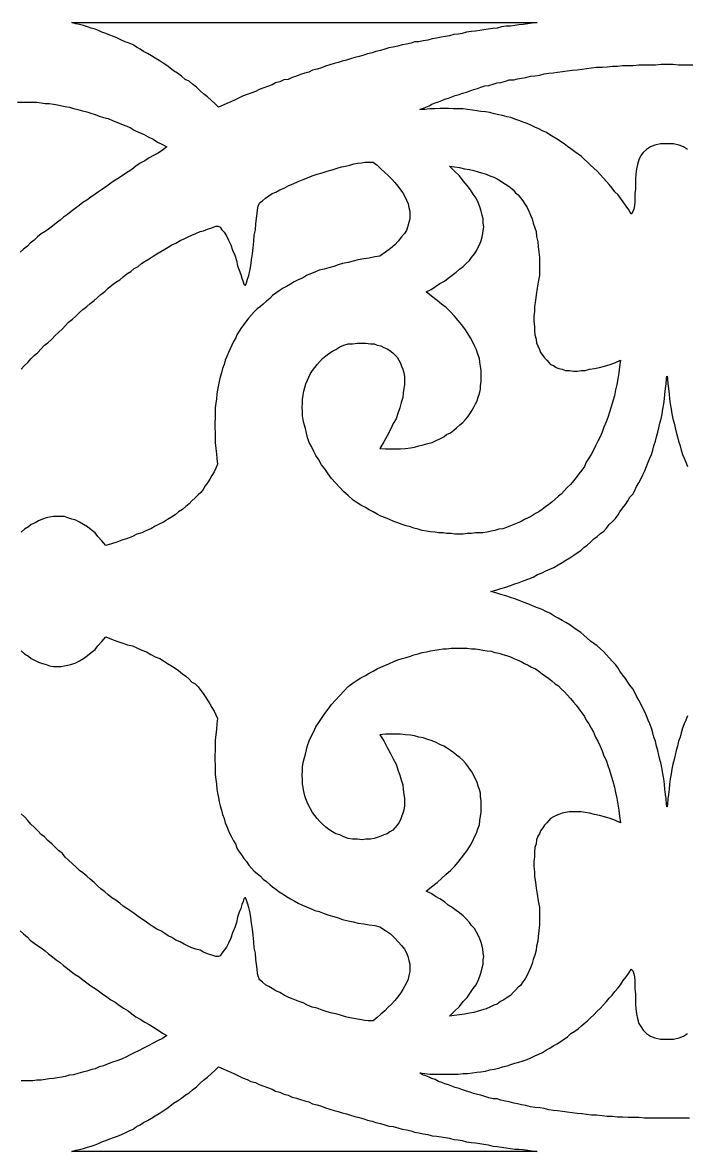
# Model space of a CAD drawing. Extents: x -372 to 372, y -358 to 358.
# Drawn here: x -201.5 to -160.5, y 227.8 to 297.5 of the extents above; entities that cross this region are included whole.
import ezdxf

# ---------------------------------------------------------------- set-up
doc = ezdxf.new("R2010")
doc.units = 0
doc.layers.add('LAYER_1', color=18, linetype='CONTINUOUS')

msp = doc.modelspace()

# ---------------------------------------------------------------- linework, layer by layer
at = {"layer": 'LAYER_1'}
for points in [[(-170.043, 297.431), (-170.318, 297.394), (-170.592, 297.357), (-170.867, 297.32), (-171.107, 297.282), (-171.382, 297.245), (-171.657, 297.245), (-171.931, 297.208), (-172.206, 297.133), (-172.48, 297.096), (-172.755, 297.059), (-173.03, 297.022), (-173.27, 296.984), (-173.545, 296.947), (-173.819, 296.91), (-174.094, 296.872), (-174.368, 296.798), (-174.609, 296.761), (-174.883, 296.723), (-175.158, 296.649), (-175.398, 296.612), (-175.673, 296.574), (-175.948, 296.5), (-176.222, 296.463), (-176.497, 296.388), (-176.771, 296.351), (-177.046, 296.276), (-177.321, 296.276), (-177.527, 296.202), (-177.801, 296.127), (-178.076, 296.09), (-178.35, 296.015), (-178.625, 295.941), (-178.9, 295.904), (-179.14, 295.829), (-179.415, 295.755), (-179.689, 295.68), (-179.929, 295.606), (-180.204, 295.531), (-180.444, 295.456), (-180.719, 295.382), (-180.994, 295.307), (-181.268, 295.233), (-181.508, 295.158), (-181.783, 295.084), (-182.023, 295.009), (-182.264, 294.935), (-182.538, 294.86), (-182.813, 294.786), (-183.053, 294.674), (-183.328, 294.599), (-183.602, 294.525), (-183.843, 294.413), (-184.083, 294.339), (-184.358, 294.264), (-184.598, 294.152), (-184.873, 294.078), (-185.113, 293.966), (-185.387, 293.929), (-185.628, 293.817), (-185.902, 293.742), (-186.108, 293.631), (-186.383, 293.519), (-186.623, 293.444), (-186.898, 293.332), (-187.138, 293.221), (-187.413, 293.109), (-187.653, 293.034), (-187.928, 292.923), (-188.168, 292.811), (-188.374, 292.699), (-188.649, 292.587), (-188.889, 292.475), (-189.129, 292.364), (-189.404, 292.252), (-189.644, 292.475), (-189.85, 292.662), (-190.09, 292.885), (-190.331, 293.072), (-190.537, 293.258), (-190.777, 293.482), (-191.017, 293.668), (-191.223, 293.854), (-191.463, 293.966), (-191.704, 294.152), (-191.944, 294.339), (-192.184, 294.488), (-192.425, 294.674), (-192.596, 294.823), (-192.836, 294.972), (-193.077, 295.121), (-193.317, 295.27), (-193.557, 295.419), (-193.798, 295.568), (-194.038, 295.68), (-194.244, 295.829), (-194.484, 295.941), (-194.69, 296.09), (-194.93, 296.202), (-195.171, 296.276), (-195.411, 296.388), (-195.651, 296.5), (-195.892, 296.612), (-196.132, 296.686), (-196.372, 296.798), (-196.612, 296.872), (-196.818, 296.984), (-197.024, 297.059), (-197.265, 297.133), (-197.505, 297.208), (-197.745, 297.282), (-197.985, 297.357), (-198.226, 297.394), (-198.466, 297.468), (-169.739, 297.468)], [(-174.849, 288.563), (-174.54, 288.526), (-174.231, 288.451), (-173.922, 288.414), (-173.648, 288.339), (-173.373, 288.265), (-173.167, 288.19), (-172.892, 288.116), (-172.652, 288.004), (-172.412, 287.929), (-172.206, 287.818), (-172, 287.706), (-171.794, 287.557), (-171.588, 287.445), (-171.382, 287.296), (-171.21, 287.147), (-171.073, 286.961), (-170.901, 286.849), (-170.764, 286.662), (-170.627, 286.476), (-170.489, 286.253), (-170.352, 286.066), (-170.249, 285.843), (-170.146, 285.582), (-170.043, 285.358), (-169.975, 285.097), (-169.872, 284.799), (-169.803, 284.576), (-169.769, 284.278), (-169.7, 283.942), (-169.666, 283.644), (-169.631, 283.309), (-169.597, 282.973), (-169.597, 282.601), (-169.597, 282.265), (-169.597, 281.855), (-169.666, 281.446), (-169.734, 281.073), (-169.803, 280.663), (-169.837, 280.328), (-169.906, 279.955), (-169.906, 279.657), (-169.94, 279.322), (-169.94, 279.023), (-169.906, 278.725), (-169.906, 278.465), (-169.872, 278.204), (-169.803, 277.943), (-169.769, 277.719), (-169.7, 277.533), (-169.597, 277.309), (-169.528, 277.123), (-169.391, 276.937), (-169.288, 276.788), (-169.151, 276.639), (-169.013, 276.49), (-168.91, 276.378), (-168.739, 276.303), (-168.567, 276.191), (-168.396, 276.117), (-168.19, 276.08), (-167.984, 276.005), (-167.743, 276.005), (-167.503, 275.968), (-167.263, 275.968), (-167.022, 276.005), (-166.782, 276.005), (-166.508, 276.08), (-166.199, 276.117), (-165.89, 276.191), (-165.581, 276.266), (-165.237, 276.378), (-164.894, 276.49), (-164.585, 276.639), (-164.654, 276.229), (-164.688, 275.856), (-164.757, 275.483), (-164.826, 275.148), (-164.894, 274.813), (-164.963, 274.44), (-165.066, 274.105), (-165.169, 273.769), (-165.272, 273.434), (-165.375, 273.099), (-165.478, 272.838), (-165.615, 272.502), (-165.718, 272.204), (-165.855, 271.906), (-165.993, 271.645), (-166.13, 271.347), (-166.267, 271.086), (-166.405, 270.826), (-166.542, 270.602), (-166.714, 270.341), (-166.817, 270.08), (-166.988, 269.857), (-167.16, 269.633), (-167.331, 269.41), (-167.503, 269.186), (-167.675, 268.962), (-167.881, 268.776), (-168.052, 268.59), (-168.258, 268.366), (-168.43, 268.254), (-168.636, 268.068), (-168.842, 267.882), (-169.013, 267.733), (-169.219, 267.584), (-169.425, 267.435), (-169.631, 267.286), (-169.837, 267.174), (-170.078, 267.025), (-170.284, 266.913), (-170.524, 266.801), (-170.73, 266.689), (-170.97, 266.578), (-171.176, 266.503), (-171.382, 266.429), (-171.622, 266.317), (-171.863, 266.242), (-172.103, 266.205), (-172.343, 266.13), (-172.583, 266.093), (-172.824, 266.019), (-173.098, 265.981), (-173.545, 265.981), (-173.785, 265.944), (-174.06, 265.944), (-174.3, 265.907), (-174.815, 265.907), (-175.055, 265.944), (-175.33, 265.944), (-175.536, 265.981), (-175.81, 265.981), (-176.05, 266.019), (-176.325, 266.056), (-176.565, 266.093), (-176.84, 266.13), (-177.08, 266.205), (-177.355, 266.28), (-177.561, 266.354), (-177.835, 266.429), (-178.076, 266.503), (-178.35, 266.615), (-178.591, 266.689), (-178.865, 266.801), (-179.106, 266.913), (-179.38, 267.025), (-179.621, 267.137), (-179.861, 267.286), (-180.101, 267.397), (-180.341, 267.546), (-180.616, 267.696), (-180.856, 267.845), (-181.097, 267.994), (-181.406, 268.292), (-181.68, 268.515), (-181.92, 268.776), (-182.195, 269.074), (-182.435, 269.335), (-182.641, 269.633), (-182.847, 269.931), (-183.053, 270.192), (-183.225, 270.49), (-183.396, 270.751), (-183.534, 271.012), (-183.671, 271.31), (-183.808, 271.571), (-183.911, 271.869), (-183.98, 272.13), (-184.049, 272.428), (-184.117, 272.689), (-184.186, 272.95), (-184.22, 273.21), (-184.22, 273.471), (-184.255, 273.732), (-184.22, 273.993), (-184.22, 274.217), (-184.186, 274.477), (-184.152, 274.738), (-184.083, 274.962), (-184.014, 275.185), (-183.946, 275.372), (-183.843, 275.595), (-183.74, 275.819), (-183.602, 276.005), (-183.465, 276.191), (-183.328, 276.378), (-183.156, 276.564), (-182.985, 276.75), (-182.779, 276.899), (-182.607, 277.049), (-182.367, 277.198), (-182.161, 277.309), (-181.92, 277.458), (-181.68, 277.57), (-181.406, 277.645), (-181.131, 277.645), (-180.822, 277.682), (-180.307, 277.682), (-180.032, 277.645), (-179.792, 277.645), (-179.621, 277.57), (-179.38, 277.533), (-179.209, 277.421), (-179.003, 277.347), (-178.831, 277.235), (-178.659, 277.086), (-178.522, 276.974), (-178.385, 276.825), (-178.282, 276.639), (-178.179, 276.452), (-178.11, 276.266), (-178.041, 276.08), (-177.973, 275.856), (-177.938, 275.633), (-177.938, 275.372), (-177.938, 275.148), (-177.973, 274.887), (-178.007, 274.626), (-178.041, 274.328), (-178.144, 274.03), (-178.213, 273.695), (-178.35, 273.359), (-178.453, 273.024), (-178.625, 272.726), (-178.797, 272.353), (-179.003, 271.981), (-179.209, 271.608), (-179.449, 271.198), (-179.106, 271.161), (-178.179, 271.161), (-177.87, 271.198), (-177.561, 271.236), (-177.321, 271.273), (-177.046, 271.347), (-176.771, 271.422), (-176.497, 271.496), (-176.222, 271.571), (-175.982, 271.683), (-175.742, 271.794), (-175.501, 271.906), (-175.33, 272.055), (-175.089, 272.167), (-174.883, 272.316), (-174.712, 272.465), (-174.506, 272.651), (-174.334, 272.801), (-174.162, 272.987), (-174.025, 273.136), (-173.888, 273.322), (-173.751, 273.546), (-173.648, 273.732), (-173.545, 273.956), (-173.442, 274.142), (-173.373, 274.366), (-173.304, 274.589), (-173.236, 274.85), (-173.236, 275.074), (-173.201, 275.297), (-173.201, 275.521), (-173.201, 275.744), (-173.201, 276.005), (-173.236, 276.266), (-173.27, 276.527), (-173.304, 276.75), (-173.407, 277.011), (-173.476, 277.272), (-173.613, 277.533), (-173.716, 277.757), (-173.854, 278.017), (-174.025, 278.278), (-174.197, 278.576), (-174.403, 278.837), (-174.609, 279.098), (-174.849, 279.359), (-175.089, 279.62), (-175.364, 279.881), (-175.639, 280.104), (-175.913, 280.328), (-176.256, 280.589), (-176.6, 280.849), (-176.291, 280.998), (-176.016, 281.185), (-175.742, 281.371), (-175.467, 281.52), (-175.227, 281.706), (-174.986, 281.893), (-174.746, 282.079), (-174.54, 282.265), (-174.3, 282.414), (-174.128, 282.601), (-173.922, 282.787), (-173.785, 282.973), (-173.613, 283.197), (-173.476, 283.383), (-173.373, 283.607), (-173.27, 283.793), (-173.201, 284.017), (-173.133, 284.24), (-173.098, 284.464), (-173.064, 284.65), (-173.03, 284.874), (-173.064, 285.097), (-173.064, 285.358), (-173.133, 285.582), (-173.201, 285.843), (-173.27, 286.103), (-173.373, 286.364), (-173.51, 286.625), (-173.682, 286.886), (-173.854, 287.147), (-174.06, 287.408), (-174.3, 287.706), (-174.54, 288.004), (-174.849, 288.302), (-175.158, 288.6)], [(-173.785, 258.827), (-173.545, 258.827), (-173.304, 258.79), (-173.098, 258.752), (-172.824, 258.715), (-172.583, 258.678), (-172.343, 258.603), (-172.103, 258.566), (-171.863, 258.492), (-171.622, 258.417), (-171.382, 258.342), (-171.176, 258.231), (-170.97, 258.156), (-170.73, 258.044), (-170.524, 257.933), (-170.284, 257.821), (-170.078, 257.709), (-169.837, 257.597), (-169.631, 257.448), (-169.425, 257.299), (-169.219, 257.15), (-169.013, 257.001), (-168.842, 256.852), (-168.636, 256.666), (-168.43, 256.554), (-168.258, 256.368), (-168.052, 256.181), (-167.881, 255.995), (-167.675, 255.771), (-167.503, 255.548), (-167.331, 255.361), (-167.16, 255.138), (-166.988, 254.877), (-166.817, 254.653), (-166.714, 254.43), (-166.542, 254.206), (-166.405, 253.945), (-166.267, 253.685), (-166.13, 253.386), (-165.993, 253.126), (-165.855, 252.828), (-165.718, 252.529), (-165.615, 252.231), (-165.478, 251.971), (-165.375, 251.635), (-165.272, 251.337), (-165.169, 251.002), (-165.066, 250.666), (-164.963, 250.294), (-164.894, 249.958), (-164.826, 249.623), (-164.757, 249.25), (-164.688, 248.878), (-164.654, 248.505), (-164.585, 248.095), (-164.894, 248.244), (-165.237, 248.356), (-165.581, 248.468), (-165.89, 248.542), (-166.199, 248.617), (-166.508, 248.691), (-166.782, 248.729), (-167.022, 248.766), (-167.743, 248.766), (-167.984, 248.729), (-168.19, 248.691), (-168.396, 248.617), (-168.567, 248.542), (-168.739, 248.468), (-168.91, 248.356), (-169.013, 248.244), (-169.151, 248.095), (-169.288, 247.946), (-169.391, 247.797), (-169.528, 247.611), (-169.597, 247.424), (-169.7, 247.275), (-169.769, 247.052), (-169.803, 246.791), (-169.872, 246.567), (-169.906, 246.307), (-169.906, 246.008), (-169.94, 245.71), (-169.94, 245.412), (-169.906, 245.077), (-169.906, 244.779), (-169.837, 244.443), (-169.803, 244.071), (-169.734, 243.698), (-169.666, 243.288), (-169.597, 242.878), (-169.597, 242.543), (-169.597, 242.17), (-169.597, 241.798), (-169.631, 241.425), (-169.666, 241.09), (-169.7, 240.792), (-169.769, 240.493), (-169.803, 240.233), (-169.872, 239.935), (-169.975, 239.674), (-170.043, 239.413), (-170.146, 239.152), (-170.249, 238.928), (-170.352, 238.705), (-170.489, 238.481), (-170.627, 238.295), (-170.764, 238.071), (-170.901, 237.96), (-171.073, 237.773), (-171.21, 237.624), (-171.382, 237.438), (-171.588, 237.326), (-171.794, 237.177), (-172, 237.065), (-172.206, 236.916), (-172.412, 236.842), (-172.652, 236.73), (-172.892, 236.618), (-173.167, 236.544), (-173.373, 236.469), (-173.648, 236.395), (-173.922, 236.357), (-174.231, 236.283), (-174.54, 236.245), (-174.849, 236.208), (-175.158, 236.171), (-174.849, 236.469), (-174.54, 236.767), (-174.3, 237.065), (-174.06, 237.326), (-173.854, 237.624), (-173.682, 237.885), (-173.51, 238.109), (-173.373, 238.369), (-173.27, 238.63), (-173.201, 238.891), (-173.133, 239.152), (-173.064, 239.376), (-173.064, 239.636), (-173.03, 239.86), (-173.064, 240.084), (-173.098, 240.307), (-173.133, 240.493), (-173.201, 240.717), (-173.27, 240.941), (-173.373, 241.164), (-173.476, 241.351), (-173.613, 241.574), (-173.785, 241.76), (-173.922, 241.947), (-174.128, 242.17), (-174.3, 242.357), (-174.54, 242.543), (-174.746, 242.692), (-174.986, 242.878), (-175.227, 243.027), (-175.467, 243.214), (-175.742, 243.4), (-176.016, 243.549), (-176.291, 243.735), (-176.6, 243.884), (-176.256, 244.145), (-175.913, 244.406), (-175.639, 244.667), (-175.364, 244.928), (-175.089, 245.151), (-174.849, 245.412), (-174.609, 245.673), (-174.403, 245.934), (-174.197, 246.195), (-174.025, 246.456), (-173.854, 246.716), (-173.716, 246.977), (-173.613, 247.238), (-173.476, 247.462), (-173.407, 247.723), (-173.304, 247.983), (-173.27, 248.244), (-173.236, 248.505), (-173.201, 248.729), (-173.201, 248.989), (-173.201, 249.25), (-173.201, 249.474), (-173.236, 249.697), (-173.236, 249.921), (-173.304, 250.145), (-173.373, 250.368), (-173.442, 250.592), (-173.545, 250.815), (-173.648, 251.002), (-173.751, 251.225), (-173.888, 251.412), (-174.025, 251.598), (-174.162, 251.784), (-174.334, 251.971), (-174.506, 252.12), (-174.712, 252.269), (-174.883, 252.418), (-175.089, 252.567), (-175.33, 252.716), (-175.501, 252.828), (-175.742, 252.939), (-175.982, 253.051), (-176.222, 253.163), (-176.497, 253.237), (-176.771, 253.349), (-177.046, 253.386), (-177.321, 253.461), (-177.561, 253.498), (-177.87, 253.536), (-178.179, 253.573), (-179.106, 253.573), (-179.449, 253.536), (-179.209, 253.163), (-179.003, 252.753), (-178.797, 252.38), (-178.625, 252.045), (-178.453, 251.71), (-178.35, 251.374), (-178.213, 251.039), (-178.144, 250.741), (-178.041, 250.443), (-178.007, 250.145), (-177.973, 249.847), (-177.938, 249.623), (-177.938, 249.362), (-177.938, 249.139), (-177.973, 248.878), (-178.041, 248.691), (-178.11, 248.468), (-178.179, 248.281), (-178.282, 248.095), (-178.385, 247.946), (-178.522, 247.797), (-178.659, 247.648), (-178.831, 247.536), (-179.003, 247.424), (-179.209, 247.35), (-179.38, 247.275), (-179.621, 247.201), (-179.792, 247.126), (-180.032, 247.089), (-180.307, 247.089), (-180.547, 247.052), (-180.822, 247.089), (-181.131, 247.089), (-181.406, 247.126), (-181.68, 247.238), (-181.92, 247.35), (-182.161, 247.424), (-182.367, 247.536), (-182.607, 247.685), (-182.779, 247.834), (-182.985, 248.021), (-183.156, 248.17), (-183.328, 248.356), (-183.465, 248.542), (-183.602, 248.729), (-183.74, 248.952), (-183.843, 249.139), (-183.946, 249.362), (-184.014, 249.586), (-184.083, 249.772), (-184.152, 250.033), (-184.186, 250.256), (-184.22, 250.517), (-184.22, 250.778), (-184.255, 251.039), (-184.22, 251.3), (-184.22, 251.561), (-184.186, 251.821), (-184.117, 252.045), (-184.049, 252.343), (-183.98, 252.604), (-183.911, 252.865), (-183.808, 253.163), (-183.671, 253.461), (-183.534, 253.722), (-183.396, 254.02), (-183.225, 254.281), (-183.053, 254.542), (-182.847, 254.84), (-182.641, 255.101), (-182.435, 255.399), (-182.195, 255.66), (-181.92, 255.958), (-181.68, 256.218), (-181.406, 256.517), (-181.097, 256.74), (-180.856, 256.889), (-180.616, 257.038), (-180.341, 257.187), (-180.101, 257.336), (-179.861, 257.448), (-179.621, 257.597), (-179.38, 257.709), (-179.106, 257.821), (-178.865, 257.933), (-178.591, 258.044), (-178.35, 258.156), (-178.076, 258.231), (-177.835, 258.305), (-177.561, 258.38), (-177.355, 258.454), (-177.08, 258.529), (-176.84, 258.603), (-176.565, 258.641), (-176.325, 258.715), (-176.05, 258.752), (-175.81, 258.79), (-175.536, 258.827), (-175.33, 258.827), (-175.055, 258.864), (-174.06, 258.864)], [(-189.129, 232.929), (-188.889, 232.817), (-188.649, 232.706), (-188.374, 232.594), (-188.168, 232.482), (-187.928, 232.37), (-187.653, 232.258), (-187.413, 232.147), (-187.138, 232.072), (-186.898, 231.96), (-186.623, 231.848), (-186.383, 231.774), (-186.108, 231.662), (-185.902, 231.55), (-185.628, 231.476), (-185.387, 231.364), (-185.113, 231.29), (-184.873, 231.178), (-184.598, 231.103), (-184.358, 231.029), (-184.083, 230.954), (-183.843, 230.88), (-183.602, 230.768), (-183.328, 230.693), (-183.053, 230.619), (-182.813, 230.507), (-182.538, 230.432), (-182.264, 230.358), (-182.023, 230.283), (-181.783, 230.209), (-181.508, 230.134), (-181.268, 230.06), (-180.994, 229.985), (-180.719, 229.911), (-180.444, 229.836), (-180.204, 229.762), (-179.929, 229.687), (-179.689, 229.613), (-179.415, 229.538), (-179.14, 229.464), (-178.9, 229.389), (-178.625, 229.352), (-178.35, 229.277), (-178.076, 229.203), (-177.801, 229.166), (-177.527, 229.091), (-177.321, 229.016), (-177.046, 228.979), (-176.771, 228.905), (-176.497, 228.867), (-176.222, 228.793), (-175.948, 228.756), (-175.673, 228.718), (-175.398, 228.681), (-175.158, 228.644), (-174.883, 228.569), (-174.609, 228.532), (-174.368, 228.495), (-174.094, 228.42), (-173.819, 228.383), (-173.545, 228.346), (-173.27, 228.308), (-173.03, 228.271), (-172.755, 228.234), (-172.48, 228.159), (-172.206, 228.122), (-171.931, 228.085), (-171.657, 228.048), (-171.382, 228.01), (-171.107, 227.973), (-170.867, 227.973), (-170.592, 227.936), (-170.318, 227.899), (-170.043, 227.861), (-169.734, 227.825), (-198.466, 227.825), (-198.226, 227.899), (-197.985, 227.936), (-197.745, 228.01), (-197.505, 228.085), (-197.265, 228.159), (-197.024, 228.234), (-196.818, 228.308), (-196.612, 228.42), (-196.372, 228.495), (-196.132, 228.607), (-195.892, 228.681), (-195.651, 228.756), (-195.411, 228.867), (-195.171, 228.979), (-194.93, 229.091), (-194.69, 229.203), (-194.484, 229.352), (-194.244, 229.464), (-194.038, 229.613), (-193.798, 229.724), (-193.557, 229.874), (-193.317, 230.023), (-193.077, 230.172), (-192.836, 230.321), (-192.596, 230.47), (-192.425, 230.619), (-192.184, 230.805), (-191.944, 230.954), (-191.704, 231.103), (-191.463, 231.29), (-191.223, 231.439), (-191.017, 231.625), (-190.777, 231.811), (-190.537, 232.035), (-190.331, 232.221), (-190.09, 232.407), (-189.85, 232.631), (-189.644, 232.817), (-189.404, 233.041)]]:
    msp.add_lwpolyline(points, close=True, dxfattribs=at)
for points in [[(-160.464, 289.643), (-160.705, 289.793), (-160.979, 289.904), (-161.323, 289.979), (-162.125, 289.979), (-162.468, 289.904), (-162.743, 289.793), (-162.983, 289.643), (-163.189, 289.457), (-163.327, 289.271), (-163.464, 289.01), (-163.533, 288.712), (-163.601, 288.451), (-163.636, 288.116), (-163.67, 287.818), (-163.67, 287.519), (-163.67, 287.184), (-163.704, 286.923), (-163.704, 286.662), (-163.704, 286.402), (-163.738, 286.178), (-163.773, 285.954), (-163.841, 285.805), (-163.944, 285.656), (-164.082, 285.917), (-164.253, 286.141), (-164.425, 286.402), (-164.597, 286.625), (-164.734, 286.849), (-164.94, 287.035), (-165.112, 287.259), (-165.283, 287.482), (-165.455, 287.669), (-165.661, 287.892), (-165.832, 288.078), (-166.038, 288.302), (-166.244, 288.488), (-166.45, 288.675), (-166.622, 288.861), (-166.828, 289.047), (-167, 289.196), (-167.206, 289.345), (-167.411, 289.494), (-167.652, 289.681), (-167.858, 289.83), (-168.064, 289.979), (-168.304, 290.128), (-168.51, 290.277), (-168.75, 290.426), (-168.956, 290.538), (-169.162, 290.687), (-169.402, 290.799), (-169.643, 290.91), (-169.883, 291.022), (-170.123, 291.134), (-170.364, 291.246), (-170.604, 291.32), (-170.879, 291.432), (-171.119, 291.507), (-171.359, 291.618), (-171.599, 291.656), (-171.874, 291.73), (-172.114, 291.767), (-172.389, 291.842), (-172.664, 291.916), (-172.938, 291.954), (-173.213, 291.991), (-173.453, 292.028), (-173.728, 292.066), (-174.037, 292.103), (-174.311, 292.14), (-174.895, 292.14), (-175.204, 292.177), (-175.753, 292.177), (-176.062, 292.14), (-176.371, 292.14), (-176.68, 292.103), (-176.989, 292.103), (-176.817, 292.177), (-176.611, 292.252), (-176.405, 292.326), (-176.234, 292.438), (-176.028, 292.513), (-175.822, 292.587), (-175.616, 292.662), (-175.444, 292.736), (-175.204, 292.811), (-174.998, 292.885), (-174.792, 292.96), (-174.552, 293.034), (-174.346, 293.109), (-174.105, 293.183), (-173.865, 293.258), (-173.659, 293.332), (-173.419, 293.407), (-173.213, 293.482), (-172.972, 293.556), (-172.732, 293.593), (-172.458, 293.668), (-172.217, 293.742), (-171.977, 293.78), (-171.702, 293.854), (-171.462, 293.929), (-171.187, 293.929), (-170.947, 294.003), (-170.707, 294.04), (-170.432, 294.078), (-170.158, 294.152), (-169.883, 294.19), (-169.574, 294.227), (-169.299, 294.301), (-169.025, 294.339), (-168.75, 294.376), (-168.476, 294.413), (-168.167, 294.45), (-167.892, 294.488), (-167.583, 294.525), (-167.274, 294.562), (-166.965, 294.599), (-166.691, 294.637), (-166.382, 294.674), (-166.073, 294.711), (-165.729, 294.711), (-165.421, 294.748), (-165.077, 294.786), (-164.768, 294.786), (-164.459, 294.823), (-163.807, 294.823), (-163.464, 294.86), (-162.434, 294.86), (-162.091, 294.898), (-161.357, 294.898), (-161.014, 294.86), (-159.984, 294.86)], [(-201.83, 292.55), (-200.629, 292.55), (-200.354, 292.513), (-200.114, 292.475), (-199.873, 292.475), (-199.599, 292.438), (-199.359, 292.401), (-199.084, 292.326), (-198.878, 292.289), (-198.603, 292.252), (-198.363, 292.177), (-198.088, 292.103), (-197.814, 292.028), (-197.539, 291.954), (-197.299, 291.879), (-197.024, 291.805), (-196.784, 291.693), (-196.509, 291.618), (-196.235, 291.544), (-195.96, 291.432), (-195.686, 291.32), (-195.411, 291.208), (-195.136, 291.097), (-194.862, 290.985), (-194.621, 290.836), (-194.312, 290.687), (-194.038, 290.575), (-193.763, 290.426), (-193.454, 290.277), (-193.18, 290.091), (-192.871, 289.942), (-192.596, 289.793), (-192.871, 289.606), (-193.145, 289.42), (-193.42, 289.271), (-193.695, 289.122), (-193.969, 288.935), (-194.244, 288.786), (-194.518, 288.6), (-194.759, 288.414), (-194.999, 288.265), (-195.274, 288.078), (-195.548, 287.892), (-195.789, 287.743), (-196.063, 287.557), (-196.303, 287.37), (-196.578, 287.184), (-196.818, 287.035), (-197.024, 286.886), (-197.299, 286.7), (-197.539, 286.513), (-197.78, 286.364), (-198.02, 286.178), (-198.26, 285.992), (-198.5, 285.805), (-198.741, 285.619), (-198.981, 285.47), (-199.187, 285.284), (-199.427, 285.097), (-199.668, 284.911), (-199.908, 284.725), (-200.114, 284.576), (-200.354, 284.427), (-200.594, 284.24), (-200.8, 284.054), (-201.041, 283.868), (-201.212, 283.681), (-201.453, 283.495), (-201.658, 283.309)], [(-201.59, 276.08), (-201.384, 276.303), (-201.178, 276.49), (-201.006, 276.713), (-200.8, 276.937), (-200.56, 277.123), (-200.354, 277.347), (-200.148, 277.57), (-199.942, 277.719), (-199.702, 277.943), (-199.496, 278.166), (-199.29, 278.353), (-199.05, 278.576), (-198.878, 278.763), (-198.672, 278.986), (-198.432, 279.173), (-198.226, 279.359), (-197.985, 279.582), (-197.78, 279.769), (-197.539, 279.955), (-197.333, 280.141), (-197.093, 280.328), (-196.887, 280.514), (-196.681, 280.7), (-196.441, 280.887), (-196.235, 281.073), (-195.995, 281.259), (-195.754, 281.446), (-195.514, 281.595), (-195.308, 281.781), (-195.068, 281.967), (-194.827, 282.116), (-194.621, 282.303), (-194.381, 282.414), (-194.175, 282.601), (-193.935, 282.75), (-193.695, 282.899), (-193.454, 283.048), (-193.214, 283.197), (-192.974, 283.346), (-192.733, 283.495), (-192.527, 283.607), (-192.287, 283.756), (-192.047, 283.868), (-191.772, 284.017), (-191.532, 284.129), (-191.292, 284.24), (-191.051, 284.352), (-190.811, 284.464), (-190.537, 284.576), (-190.331, 284.613), (-190.09, 284.725), (-189.816, 284.799), (-189.575, 284.911), (-189.438, 284.911), (-189.301, 284.837), (-189.198, 284.687), (-189.06, 284.538), (-188.923, 284.315), (-188.786, 284.054), (-188.649, 283.756), (-188.546, 283.421), (-188.408, 283.122), (-188.305, 282.787), (-188.237, 282.452), (-188.134, 282.191), (-188.031, 281.93), (-187.962, 281.706), (-187.893, 281.483), (-187.859, 281.334), (-187.79, 281.259), (-187.756, 281.259), (-187.687, 281.408), (-187.619, 281.632), (-187.55, 281.855), (-187.481, 282.154), (-187.413, 282.452), (-187.378, 282.824), (-187.31, 283.197), (-187.275, 283.57), (-187.241, 283.979), (-187.207, 284.352), (-187.138, 284.687), (-187.104, 285.06), (-187.069, 285.395), (-187.035, 285.694), (-187.001, 285.917), (-186.966, 286.141), (-186.898, 286.29), (-186.864, 286.364), (-186.692, 286.476), (-186.52, 286.625), (-186.314, 286.774), (-186.108, 286.923), (-185.868, 286.998), (-185.628, 287.147), (-185.353, 287.259), (-185.079, 287.408), (-184.804, 287.519), (-184.495, 287.669), (-184.186, 287.78), (-183.911, 287.892), (-183.637, 288.004), (-183.328, 288.116), (-183.019, 288.19), (-182.71, 288.302), (-182.401, 288.377), (-182.092, 288.488), (-181.817, 288.563), (-181.577, 288.6), (-181.303, 288.675), (-181.062, 288.749), (-180.822, 288.786), (-180.582, 288.824), (-180.376, 288.861), (-179.861, 288.861), (-179.621, 288.675), (-179.38, 288.451), (-179.14, 288.227), (-178.934, 288.041), (-178.728, 287.818), (-178.522, 287.594), (-178.35, 287.37), (-178.179, 287.147), (-178.041, 286.961), (-177.904, 286.737), (-177.801, 286.513), (-177.698, 286.29), (-177.664, 286.066), (-177.595, 285.843), (-177.595, 285.619), (-177.595, 285.358), (-177.664, 285.135), (-177.733, 284.911), (-177.801, 284.65), (-177.938, 284.464), (-178.11, 284.24), (-178.316, 283.979), (-178.522, 283.756), (-178.797, 283.532), (-179.106, 283.309), (-179.449, 283.048), (-179.758, 283.011), (-180.101, 282.936), (-180.444, 282.899), (-180.788, 282.824), (-181.097, 282.75), (-181.406, 282.675), (-181.749, 282.601), (-182.023, 282.526), (-182.298, 282.414), (-182.607, 282.34), (-182.882, 282.265), (-183.191, 282.191), (-183.465, 282.079), (-183.74, 281.967), (-183.98, 281.855), (-184.22, 281.706), (-184.495, 281.595), (-184.735, 281.483), (-184.976, 281.334), (-185.216, 281.185), (-185.422, 281.073), (-185.662, 280.924), (-185.868, 280.775), (-186.074, 280.626), (-186.246, 280.439), (-186.452, 280.29), (-186.658, 280.104), (-186.829, 279.955), (-187.035, 279.806), (-187.207, 279.62), (-187.378, 279.433), (-187.55, 279.247), (-187.687, 279.061), (-187.859, 278.837), (-187.996, 278.651), (-188.134, 278.427), (-188.271, 278.204), (-188.34, 278.017), (-188.477, 277.794), (-188.58, 277.57), (-188.683, 277.347), (-188.786, 277.123), (-188.889, 276.862), (-188.992, 276.639), (-189.06, 276.378), (-189.163, 276.117), (-189.232, 275.856), (-189.301, 275.595), (-189.369, 275.334), (-189.404, 275.111), (-189.472, 274.813), (-189.507, 274.552), (-189.541, 274.254), (-189.575, 273.993), (-189.61, 273.695), (-189.61, 273.397), (-189.61, 273.061), (-189.644, 272.801), (-189.644, 272.502), (-189.61, 272.167), (-189.61, 271.869), (-189.61, 271.534), (-189.575, 271.198), (-189.541, 270.863), (-189.507, 270.565), (-189.472, 270.229), (-189.575, 269.969), (-189.678, 269.745), (-189.816, 269.521), (-189.953, 269.298), (-190.09, 269.074), (-190.228, 268.888), (-190.365, 268.664), (-190.502, 268.478), (-190.674, 268.329), (-190.845, 268.143), (-191.051, 267.956), (-191.223, 267.77), (-191.429, 267.621), (-191.635, 267.435), (-191.875, 267.286), (-192.081, 267.099), (-192.322, 266.95), (-192.562, 266.801), (-192.802, 266.652), (-193.042, 266.54), (-193.317, 266.391), (-193.592, 266.242), (-193.866, 266.13), (-194.141, 265.981), (-194.45, 265.907), (-194.724, 265.758), (-195.033, 265.646), (-195.377, 265.534), (-195.686, 265.422), (-196.029, 265.311), (-196.372, 265.199), (-196.612, 265.497), (-196.853, 265.758), (-197.024, 265.981), (-197.265, 266.168), (-197.505, 266.354), (-197.745, 266.503), (-197.985, 266.652), (-198.226, 266.764), (-198.466, 266.838), (-198.706, 266.913), (-198.912, 266.988), (-199.599, 266.988), (-199.839, 266.95), (-200.045, 266.913), (-200.285, 266.838), (-200.526, 266.727), (-200.732, 266.615), (-200.972, 266.503), (-201.144, 266.354), (-201.384, 266.205), (-201.59, 266.019)], [(-160.464, 254.691), (-160.567, 254.43), (-160.67, 254.206), (-160.773, 253.945), (-160.842, 253.647), (-160.911, 253.386), (-161.014, 253.126), (-161.082, 252.828), (-161.151, 252.567), (-161.22, 252.269), (-161.288, 252.008), (-161.357, 251.71), (-161.426, 251.412), (-161.46, 251.113), (-161.529, 250.815), (-161.563, 250.48), (-161.597, 250.182), (-161.632, 249.847), (-161.666, 249.586), (-161.7, 249.25), (-161.718, 249.083), (-161.72, 249.094), (-161.722, 249.083), (-161.724, 249.089), (-161.725, 249.083), (-161.728, 249.094), (-161.73, 249.083), (-161.748, 249.25), (-161.782, 249.586), (-161.816, 249.847), (-161.85, 250.182), (-161.885, 250.48), (-161.919, 250.815), (-161.988, 251.113), (-162.022, 251.412), (-162.091, 251.71), (-162.159, 252.008), (-162.228, 252.269), (-162.297, 252.567), (-162.365, 252.828), (-162.434, 253.126), (-162.537, 253.386), (-162.606, 253.647), (-162.674, 253.945), (-162.777, 254.206), (-162.88, 254.43), (-162.983, 254.691), (-163.086, 254.952), (-163.224, 255.175), (-163.327, 255.436), (-163.464, 255.66), (-163.601, 255.92), (-163.704, 256.144), (-163.841, 256.368), (-164.013, 256.591), (-164.15, 256.777), (-164.288, 257.001), (-164.459, 257.225), (-164.631, 257.448), (-164.734, 257.634), (-164.906, 257.858), (-165.077, 258.044), (-165.283, 258.268), (-165.455, 258.454), (-165.626, 258.641), (-165.832, 258.827), (-166.038, 259.013), (-166.244, 259.162), (-166.45, 259.311), (-166.656, 259.498), (-166.862, 259.684), (-167.034, 259.833), (-167.274, 259.982), (-167.48, 260.131), (-167.72, 260.317), (-167.961, 260.466), (-168.201, 260.578), (-168.441, 260.727), (-168.716, 260.876), (-168.956, 261.025), (-169.196, 261.137), (-169.437, 261.249), (-169.711, 261.361), (-169.986, 261.473), (-170.261, 261.584), (-170.535, 261.696), (-170.844, 261.808), (-171.119, 261.92), (-171.393, 261.994), (-171.668, 262.106), (-171.977, 262.181), (-172.286, 262.292), (-172.595, 262.367), (-172.286, 262.441), (-171.977, 262.553), (-171.668, 262.628), (-171.393, 262.74), (-171.119, 262.851), (-170.844, 262.926), (-170.535, 263.038), (-170.261, 263.149), (-169.986, 263.261), (-169.711, 263.41), (-169.437, 263.522), (-169.196, 263.634), (-168.956, 263.746), (-168.716, 263.857), (-168.441, 264.006), (-168.201, 264.156), (-167.961, 264.305), (-167.72, 264.454), (-167.48, 264.603), (-167.274, 264.752), (-167.034, 264.901), (-166.862, 265.087), (-166.656, 265.236), (-166.45, 265.422), (-166.244, 265.609), (-166.038, 265.758), (-165.832, 265.944), (-165.626, 266.093), (-165.455, 266.28), (-165.283, 266.503), (-165.077, 266.689), (-164.906, 266.876), (-164.734, 267.099), (-164.631, 267.286), (-164.459, 267.509), (-164.288, 267.733), (-164.15, 267.956), (-164.013, 268.18), (-163.841, 268.366), (-163.704, 268.59), (-163.601, 268.851), (-163.464, 269.074), (-163.327, 269.298), (-163.224, 269.559), (-163.086, 269.82), (-162.983, 270.08), (-162.88, 270.341), (-162.777, 270.602), (-162.674, 270.826), (-162.606, 271.086), (-162.537, 271.347), (-162.434, 271.645), (-162.365, 271.906), (-162.297, 272.204), (-162.228, 272.465), (-162.159, 272.763), (-162.091, 273.024), (-162.022, 273.322), (-161.988, 273.62), (-161.919, 273.956), (-161.885, 274.254), (-161.85, 274.552), (-161.816, 274.887), (-161.782, 275.185), (-161.748, 275.483), (-161.73, 275.651), (-161.728, 275.64), (-161.725, 275.651), (-161.724, 275.645), (-161.722, 275.651), (-161.72, 275.64), (-161.718, 275.651), (-161.7, 275.483), (-161.666, 275.185), (-161.632, 274.887), (-161.597, 274.552), (-161.563, 274.254), (-161.529, 273.956), (-161.46, 273.62), (-161.426, 273.322), (-161.357, 273.024), (-161.288, 272.763), (-161.22, 272.465), (-161.151, 272.204), (-161.082, 271.906), (-161.014, 271.645), (-160.911, 271.347), (-160.842, 271.086), (-160.773, 270.826), (-160.67, 270.602), (-160.567, 270.341), (-160.464, 270.08)], [(-201.59, 258.715), (-201.384, 258.529), (-201.144, 258.38), (-200.972, 258.231), (-200.732, 258.119), (-200.526, 258.007), (-200.285, 257.933), (-200.045, 257.858), (-199.839, 257.784), (-199.599, 257.746), (-199.118, 257.746), (-198.912, 257.784), (-198.706, 257.821), (-198.466, 257.895), (-198.226, 257.97), (-197.985, 258.082), (-197.745, 258.231), (-197.505, 258.417), (-197.265, 258.603), (-197.024, 258.79), (-196.853, 259.013), (-196.612, 259.274), (-196.372, 259.572), (-196.029, 259.423), (-195.686, 259.311), (-195.377, 259.2), (-195.033, 259.088), (-194.724, 259.013), (-194.45, 258.901), (-194.141, 258.752), (-193.866, 258.641), (-193.592, 258.492), (-193.317, 258.342), (-193.042, 258.231), (-192.802, 258.082), (-192.562, 257.933), (-192.322, 257.784), (-192.081, 257.634), (-191.875, 257.485), (-191.635, 257.299), (-191.429, 257.15), (-191.223, 256.964), (-191.051, 256.777), (-190.845, 256.666), (-190.674, 256.479), (-190.502, 256.256), (-190.365, 256.069), (-190.228, 255.883), (-190.09, 255.66), (-189.953, 255.436), (-189.816, 255.212), (-189.678, 254.989), (-189.575, 254.765), (-189.472, 254.542), (-189.507, 254.206), (-189.541, 253.871), (-189.575, 253.536), (-189.61, 253.2), (-189.61, 252.902), (-189.61, 252.567), (-189.644, 252.269), (-189.644, 251.971), (-189.61, 251.672), (-189.61, 251.374), (-189.61, 251.076), (-189.575, 250.778), (-189.541, 250.48), (-189.507, 250.182), (-189.472, 249.921), (-189.404, 249.66), (-189.369, 249.399), (-189.301, 249.139), (-189.232, 248.878), (-189.163, 248.617), (-189.06, 248.356), (-188.992, 248.095), (-188.889, 247.872), (-188.786, 247.611), (-188.683, 247.387), (-188.58, 247.201), (-188.477, 246.977), (-188.34, 246.754), (-188.271, 246.53), (-188.134, 246.307), (-187.996, 246.12), (-187.859, 245.897), (-187.687, 245.71), (-187.55, 245.487), (-187.378, 245.3), (-187.207, 245.114), (-187.035, 244.965), (-186.829, 244.816), (-186.658, 244.63), (-186.452, 244.481), (-186.246, 244.294), (-186.074, 244.145), (-185.868, 243.996), (-185.662, 243.847), (-185.422, 243.698), (-185.216, 243.549), (-184.976, 243.4), (-184.735, 243.288), (-184.495, 243.139), (-184.22, 243.027), (-183.98, 242.916), (-183.74, 242.804), (-183.465, 242.692), (-183.191, 242.617), (-182.882, 242.506), (-182.607, 242.394), (-182.298, 242.319), (-182.023, 242.245), (-181.749, 242.133), (-181.406, 242.059), (-181.097, 241.984), (-180.788, 241.909), (-180.444, 241.872), (-180.101, 241.798), (-179.758, 241.76), (-179.449, 241.686), (-179.106, 241.462), (-178.797, 241.239), (-178.522, 240.978), (-178.316, 240.754), (-178.11, 240.531), (-177.938, 240.307), (-177.801, 240.084), (-177.733, 239.86), (-177.664, 239.599), (-177.595, 239.376), (-177.595, 239.152), (-177.595, 238.928), (-177.664, 238.668), (-177.698, 238.444), (-177.801, 238.22), (-177.904, 238.034), (-178.041, 237.811), (-178.179, 237.587), (-178.35, 237.363), (-178.522, 237.14), (-178.728, 236.916), (-178.934, 236.73), (-179.14, 236.506), (-179.38, 236.283), (-179.621, 236.096), (-179.861, 235.873), (-180.17, 235.873), (-180.376, 235.91), (-180.582, 235.947), (-180.822, 235.985), (-181.062, 236.022), (-181.303, 236.059), (-181.577, 236.134), (-181.817, 236.208), (-182.092, 236.283), (-182.401, 236.357), (-182.71, 236.432), (-183.019, 236.544), (-183.328, 236.655), (-183.637, 236.73), (-183.911, 236.842), (-184.186, 236.991), (-184.495, 237.103), (-184.804, 237.214), (-185.079, 237.326), (-185.353, 237.475), (-185.628, 237.624), (-185.868, 237.736), (-186.108, 237.885), (-186.314, 237.997), (-186.52, 238.109), (-186.692, 238.258), (-186.864, 238.407), (-186.898, 238.481), (-186.966, 238.63), (-187.001, 238.817), (-187.035, 239.077), (-187.069, 239.376), (-187.104, 239.674), (-187.138, 240.046), (-187.207, 240.382), (-187.241, 240.754), (-187.275, 241.164), (-187.31, 241.537), (-187.378, 241.909), (-187.413, 242.282), (-187.481, 242.617), (-187.55, 242.878), (-187.619, 243.139), (-187.687, 243.325), (-187.756, 243.475), (-187.79, 243.475), (-187.859, 243.4), (-187.893, 243.251), (-187.962, 243.065), (-188.031, 242.804), (-188.134, 242.58), (-188.237, 242.282), (-188.305, 241.947), (-188.408, 241.649), (-188.546, 241.313), (-188.649, 240.978), (-188.786, 240.68), (-188.923, 240.419), (-189.06, 240.233), (-189.198, 240.046), (-189.301, 239.897), (-189.438, 239.86), (-189.575, 239.86), (-189.816, 239.935), (-190.09, 240.009), (-190.331, 240.121), (-190.537, 240.233), (-190.811, 240.307), (-191.051, 240.382), (-191.292, 240.493), (-191.532, 240.605), (-191.772, 240.754), (-192.047, 240.866), (-192.287, 241.015), (-192.527, 241.127), (-192.733, 241.276), (-192.974, 241.425), (-193.214, 241.537), (-193.454, 241.686), (-193.695, 241.835), (-193.935, 242.021), (-194.175, 242.17), (-194.381, 242.319), (-194.621, 242.506), (-194.827, 242.655), (-195.068, 242.804), (-195.308, 242.953), (-195.514, 243.139), (-195.754, 243.325), (-195.995, 243.475), (-196.235, 243.661), (-196.441, 243.847), (-196.681, 244.033), (-196.887, 244.22), (-197.093, 244.406), (-197.333, 244.63), (-197.539, 244.816), (-197.78, 245.002), (-197.985, 245.151), (-198.226, 245.375), (-198.432, 245.561), (-198.672, 245.785), (-198.878, 245.971), (-199.05, 246.195), (-199.29, 246.381), (-199.496, 246.605), (-199.702, 246.791), (-199.942, 247.015), (-200.148, 247.238), (-200.354, 247.387), (-200.56, 247.611), (-200.8, 247.834), (-201.006, 248.021), (-201.178, 248.244), (-201.384, 248.468), (-201.59, 248.654)], [(-201.658, 241.425), (-201.453, 241.239), (-201.212, 241.052), (-201.041, 240.866), (-200.8, 240.68), (-200.594, 240.531), (-200.354, 240.382), (-200.114, 240.195), (-199.908, 240.009), (-199.668, 239.823), (-199.427, 239.636), (-199.187, 239.487), (-198.981, 239.301), (-198.741, 239.115), (-198.5, 238.928), (-198.26, 238.742), (-198.02, 238.593), (-197.78, 238.407), (-197.539, 238.22), (-197.299, 238.034), (-197.024, 237.885), (-196.818, 237.736), (-196.578, 237.55), (-196.303, 237.363), (-196.063, 237.177), (-195.789, 237.028), (-195.548, 236.842), (-195.274, 236.655), (-194.999, 236.506), (-194.759, 236.32), (-194.518, 236.134), (-194.244, 235.985), (-193.969, 235.798), (-193.695, 235.649), (-193.42, 235.5), (-193.145, 235.314), (-192.871, 235.128), (-192.596, 234.979), (-192.871, 234.792), (-193.18, 234.643), (-193.454, 234.494), (-193.763, 234.345), (-194.038, 234.196), (-194.312, 234.047), (-194.621, 233.898), (-194.862, 233.786), (-195.136, 233.637), (-195.411, 233.525), (-195.686, 233.413), (-195.96, 233.339), (-196.235, 233.227), (-196.509, 233.115), (-196.784, 233.041), (-197.024, 232.929), (-197.299, 232.855), (-197.539, 232.78), (-197.814, 232.706), (-198.088, 232.631), (-198.363, 232.556), (-198.603, 232.519), (-198.878, 232.445), (-199.084, 232.407), (-199.359, 232.37), (-199.599, 232.333), (-199.873, 232.296), (-200.114, 232.258), (-200.354, 232.221), (-200.629, 232.221), (-200.869, 232.184), (-201.59, 232.184)], [(-160.327, 229.874), (-163.121, 229.874), (-163.464, 229.911), (-164.116, 229.911), (-164.459, 229.948), (-164.768, 229.948), (-165.077, 229.985), (-165.421, 229.985), (-165.729, 230.023), (-166.073, 230.06), (-166.382, 230.06), (-166.691, 230.097), (-166.965, 230.134), (-167.274, 230.172), (-167.583, 230.209), (-167.892, 230.246), (-168.167, 230.283), (-168.476, 230.321), (-168.75, 230.358), (-169.025, 230.395), (-169.299, 230.47), (-169.574, 230.507), (-169.883, 230.544), (-170.158, 230.582), (-170.432, 230.656), (-170.707, 230.693), (-170.947, 230.768), (-171.187, 230.805), (-171.462, 230.88), (-171.702, 230.917), (-171.977, 230.991), (-172.217, 231.066), (-172.458, 231.066), (-172.732, 231.14), (-172.972, 231.215), (-173.213, 231.29), (-173.419, 231.327), (-173.659, 231.401), (-173.865, 231.476), (-174.105, 231.55), (-174.346, 231.625), (-174.552, 231.699), (-174.792, 231.774), (-174.998, 231.848), (-175.204, 231.923), (-175.444, 231.998), (-175.616, 232.072), (-175.822, 232.147), (-176.028, 232.258), (-176.234, 232.333), (-176.405, 232.407), (-176.611, 232.482), (-176.817, 232.556), (-176.989, 232.668), (-176.68, 232.631), (-176.371, 232.594), (-174.62, 232.594), (-174.311, 232.631), (-174.037, 232.631), (-173.728, 232.668), (-173.453, 232.706), (-173.213, 232.743), (-172.938, 232.78), (-172.664, 232.855), (-172.389, 232.892), (-172.114, 232.966), (-171.874, 233.041), (-171.599, 233.115), (-171.359, 233.19), (-171.119, 233.264), (-170.879, 233.339), (-170.604, 233.413), (-170.364, 233.488), (-170.123, 233.6), (-169.883, 233.712), (-169.643, 233.823), (-169.402, 233.935), (-169.162, 234.084), (-168.956, 234.196), (-168.75, 234.345), (-168.51, 234.457), (-168.304, 234.606), (-168.064, 234.755), (-167.858, 234.904), (-167.652, 235.09), (-167.411, 235.239), (-167.206, 235.388), (-167, 235.575), (-166.828, 235.724), (-166.622, 235.873), (-166.45, 236.059), (-166.244, 236.245), (-166.038, 236.469), (-165.832, 236.655), (-165.661, 236.842), (-165.455, 237.065), (-165.283, 237.289), (-165.112, 237.475), (-164.94, 237.699), (-164.734, 237.922), (-164.597, 238.109), (-164.425, 238.369), (-164.253, 238.593), (-164.082, 238.817), (-163.944, 239.077), (-163.841, 238.966), (-163.773, 238.779), (-163.738, 238.593), (-163.704, 238.332), (-163.704, 238.071), (-163.704, 237.848), (-163.67, 237.55), (-163.67, 237.252), (-163.67, 236.916), (-163.636, 236.618), (-163.601, 236.32), (-163.533, 236.022), (-163.464, 235.724), (-163.327, 235.537), (-163.189, 235.314), (-162.983, 235.09), (-162.743, 234.941), (-162.468, 234.829), (-162.125, 234.755), (-161.323, 234.755), (-160.979, 234.829), (-160.705, 234.941), (-160.464, 235.09)]]:
    msp.add_lwpolyline(points, dxfattribs=at)

doc.saveas('drawing.dxf')
